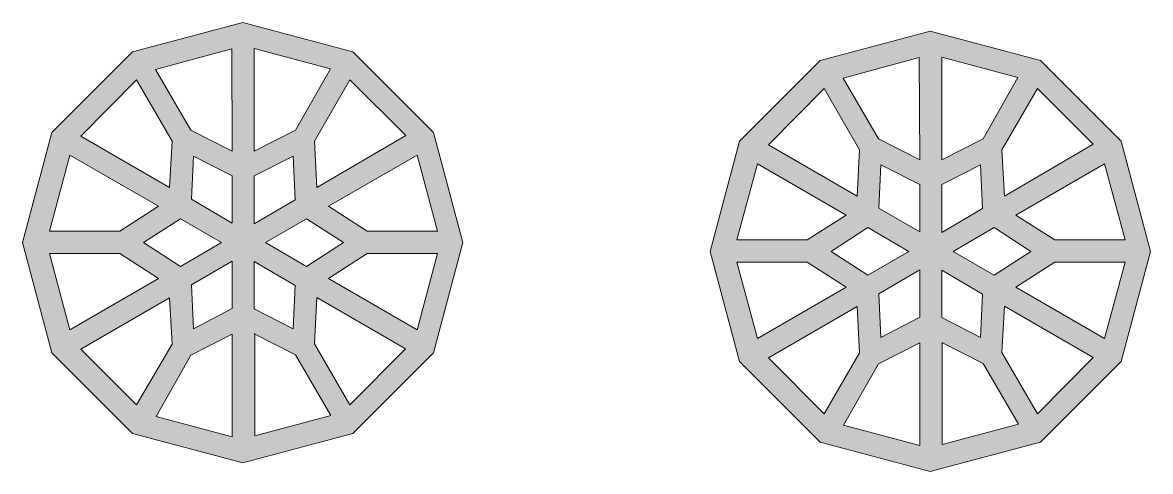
# Model space of a CAD drawing. Header units: millimetres. Extents: x -141 to 330, y -120 to 328.
# Drawn here: x 11.3 to 91.2, y 294.4 to 326.2 of the extents above; entities that cross this region are included whole.
import ezdxf

# ---------------------------------------------------------------- set-up
doc = ezdxf.new("R2010")
doc.units = ezdxf.units.MM
doc.header["$MEASUREMENT"] = 0
doc.layers.add('Layer 1', color=7, linetype='Continuous', lineweight=0)

msp = doc.modelspace()

# ---------------------------------------------------------------- hatches: boundary and pattern name
at = {"layer": 'Layer 1', "true_color": 0x231f20, "transparency": 33554687}
h = msp.add_hatch(color=250, dxfattribs=at)
h.dxf.hatch_style = 2
edge = h.paths.add_edge_path()
edge.add_spline(control_points=[(39.229, 304.43), (39.229, 304.43), (32.949, 308.063), (32.949, 308.063), (32.949, 308.063), (35.701, 309.827), (35.701, 309.827), (35.701, 309.827), (40.675, 309.827), (40.675, 309.827), (40.675, 309.827), (39.229, 304.43), (39.229, 304.43)], knot_values=[0, 0, 0, 0, 1, 1, 1, 2, 2, 2, 3, 3, 3, 4, 4, 4, 4], degree=3, periodic=0)
edge = h.paths.add_edge_path()
edge.add_spline(control_points=[(13.194, 309.827), (13.194, 309.827), (18.168, 309.827), (18.168, 309.827), (18.168, 309.827), (20.92, 308.063), (20.92, 308.063), (20.92, 308.063), (14.64, 304.43), (14.64, 304.43), (14.64, 304.43), (13.194, 309.827), (13.194, 309.827)], knot_values=[0, 0, 0, 0, 1, 1, 1, 2, 2, 2, 3, 3, 3, 4, 4, 4, 4], degree=3, periodic=0)
edge = h.paths.add_edge_path()
edge.add_spline(control_points=[(14.64, 316.812), (14.64, 316.812), (20.92, 313.178), (20.92, 313.178), (20.92, 313.178), (18.168, 311.415), (18.168, 311.415), (18.168, 311.415), (13.194, 311.415), (13.194, 311.415), (13.194, 311.415), (14.64, 316.812), (14.64, 316.812)], knot_values=[0, 0, 0, 0, 1, 1, 1, 2, 2, 2, 3, 3, 3, 4, 4, 4, 4], degree=3, periodic=0)
edge = h.paths.add_edge_path()
edge.add_spline(control_points=[(28.504, 310.603), (28.504, 310.603), (31.397, 312.296), (31.397, 312.296), (31.397, 312.296), (34.008, 310.603), (34.008, 310.603), (34.008, 310.603), (31.397, 308.91), (31.397, 308.91), (31.397, 308.91), (28.504, 310.603), (28.504, 310.603)], knot_values=[0, 0, 0, 0, 1, 1, 1, 2, 2, 2, 3, 3, 3, 4, 4, 4, 4], degree=3, periodic=0)
edge = h.paths.add_edge_path()
edge.add_spline(control_points=[(31.962, 303.442), (31.962, 303.442), (32.138, 306.723), (32.138, 306.723), (32.138, 306.723), (38.417, 303.089), (38.417, 303.089), (38.417, 303.089), (34.466, 299.103), (34.466, 299.103), (34.466, 299.103), (31.962, 303.442), (31.962, 303.442)], knot_values=[0, 0, 0, 0, 1, 1, 1, 2, 2, 2, 3, 3, 3, 4, 4, 4, 4], degree=3, periodic=0)
edge = h.paths.add_edge_path()
edge.add_spline(control_points=[(27.693, 304.147), (27.693, 304.147), (30.621, 302.666), (30.621, 302.666), (30.621, 302.666), (33.126, 298.362), (33.126, 298.362), (33.126, 298.362), (27.728, 296.915), (27.728, 296.915), (27.728, 296.915), (27.728, 304.147), (27.728, 304.147), (27.728, 304.147), (27.693, 304.147), (27.693, 304.147)], knot_values=[0, 0, 0, 0, 1, 1, 1, 2, 2, 2, 3, 3, 3, 4, 4, 4, 5, 5, 5, 5], degree=3, periodic=0)
edge = h.paths.add_edge_path()
edge.add_spline(control_points=[(23.213, 302.63), (23.213, 302.63), (26.141, 304.112), (26.141, 304.112), (26.141, 304.112), (26.141, 296.845), (26.141, 296.845), (26.141, 296.845), (20.743, 298.291), (20.743, 298.291), (20.743, 298.291), (23.213, 302.63), (23.213, 302.63)], knot_values=[0, 0, 0, 0, 1, 1, 1, 2, 2, 2, 3, 3, 3, 4, 4, 4, 4], degree=3, periodic=0)
edge = h.paths.add_edge_path()
edge.add_spline(control_points=[(21.696, 306.687), (21.696, 306.687), (21.872, 303.406), (21.872, 303.406), (21.872, 303.406), (19.368, 299.103), (19.368, 299.103), (19.368, 299.103), (15.416, 303.054), (15.416, 303.054), (15.416, 303.054), (21.696, 306.687), (21.696, 306.687)], knot_values=[0, 0, 0, 0, 1, 1, 1, 2, 2, 2, 3, 3, 3, 4, 4, 4, 4], degree=3, periodic=0)
edge = h.paths.add_edge_path()
edge.add_spline(control_points=[(25.365, 310.603), (25.365, 310.603), (22.472, 308.91), (22.472, 308.91), (22.472, 308.91), (19.861, 310.603), (19.861, 310.603), (19.861, 310.603), (22.472, 312.296), (22.472, 312.296), (22.472, 312.296), (25.365, 310.603), (25.365, 310.603)], knot_values=[0, 0, 0, 0, 1, 1, 1, 2, 2, 2, 3, 3, 3, 4, 4, 4, 4], degree=3, periodic=0)
edge = h.paths.add_edge_path()
edge.add_spline(control_points=[(21.872, 317.8), (21.872, 317.8), (21.696, 314.519), (21.696, 314.519), (21.696, 314.519), (15.416, 318.153), (15.416, 318.153), (15.416, 318.153), (19.368, 322.139), (19.368, 322.139), (19.368, 322.139), (21.872, 317.8), (21.872, 317.8)], knot_values=[0, 0, 0, 0, 1, 1, 1, 2, 2, 2, 3, 3, 3, 4, 4, 4, 4], degree=3, periodic=0)
edge = h.paths.add_edge_path()
edge.add_spline(control_points=[(26.141, 317.094), (26.141, 317.094), (23.213, 318.576), (23.213, 318.576), (23.213, 318.576), (20.708, 322.88), (20.708, 322.88), (20.708, 322.88), (26.106, 324.326), (26.106, 324.326), (26.106, 324.326), (26.141, 317.094), (26.141, 317.094), (26.141, 317.094), (26.141, 317.094), (26.141, 317.094)], knot_values=[0, 0, 0, 0, 1, 1, 1, 2, 2, 2, 3, 3, 3, 4, 4, 4, 5, 5, 5, 5], degree=3, periodic=0)
edge = h.paths.add_edge_path()
edge.add_spline(control_points=[(30.621, 318.576), (30.621, 318.576), (27.693, 317.094), (27.693, 317.094), (27.693, 317.094), (27.693, 324.361), (27.693, 324.361), (27.693, 324.361), (33.091, 322.915), (33.091, 322.915), (33.091, 322.915), (30.621, 318.576), (30.621, 318.576)], knot_values=[0, 0, 0, 0, 1, 1, 1, 2, 2, 2, 3, 3, 3, 4, 4, 4, 4], degree=3, periodic=0)
edge = h.paths.add_edge_path()
edge.add_spline(control_points=[(27.693, 315.33), (27.693, 315.33), (30.445, 316.741), (30.445, 316.741), (30.445, 316.741), (30.586, 313.637), (30.586, 313.637), (30.586, 313.637), (27.693, 311.944), (27.693, 311.944), (27.693, 311.944), (27.693, 315.33), (27.693, 315.33)], knot_values=[0, 0, 0, 0, 1, 1, 1, 2, 2, 2, 3, 3, 3, 4, 4, 4, 4], degree=3, periodic=0)
edge = h.paths.add_edge_path()
edge.add_spline(control_points=[(23.389, 316.741), (23.389, 316.741), (26.141, 315.33), (26.141, 315.33), (26.141, 315.33), (26.141, 311.979), (26.141, 311.979), (26.141, 311.979), (23.248, 313.672), (23.248, 313.672), (23.248, 313.672), (23.389, 316.741), (23.389, 316.741)], knot_values=[0, 0, 0, 0, 1, 1, 1, 2, 2, 2, 3, 3, 3, 4, 4, 4, 4], degree=3, periodic=0)
edge = h.paths.add_edge_path()
edge.add_spline(control_points=[(23.389, 304.5), (23.389, 304.5), (23.248, 307.605), (23.248, 307.605), (23.248, 307.605), (26.141, 309.298), (26.141, 309.298), (26.141, 309.298), (26.141, 305.946), (26.141, 305.946), (26.141, 305.946), (23.389, 304.5), (23.389, 304.5)], knot_values=[0, 0, 0, 0, 1, 1, 1, 2, 2, 2, 3, 3, 3, 4, 4, 4, 4], degree=3, periodic=0)
edge = h.paths.add_edge_path()
edge.add_spline(control_points=[(30.445, 304.5), (30.445, 304.5), (27.693, 305.911), (27.693, 305.911), (27.693, 305.911), (27.693, 309.263), (27.693, 309.263), (27.693, 309.263), (30.586, 307.569), (30.586, 307.569), (30.586, 307.569), (30.445, 304.5), (30.445, 304.5)], knot_values=[0, 0, 0, 0, 1, 1, 1, 2, 2, 2, 3, 3, 3, 4, 4, 4, 4], degree=3, periodic=0)
edge = h.paths.add_edge_path()
edge.add_spline(control_points=[(32.138, 314.519), (32.138, 314.519), (31.962, 317.8), (31.962, 317.8), (31.962, 317.8), (34.466, 322.139), (34.466, 322.139), (34.466, 322.139), (38.418, 318.188), (38.418, 318.188), (38.418, 318.188), (32.138, 314.519), (32.138, 314.519)], knot_values=[0, 0, 0, 0, 1, 1, 1, 2, 2, 2, 3, 3, 3, 4, 4, 4, 4], degree=3, periodic=0)
edge = h.paths.add_edge_path()
edge.add_spline(control_points=[(40.675, 311.415), (40.675, 311.415), (35.701, 311.415), (35.701, 311.415), (35.701, 311.415), (32.949, 313.178), (32.949, 313.178), (32.949, 313.178), (39.229, 316.812), (39.229, 316.812), (39.229, 316.812), (40.675, 311.415), (40.675, 311.415)], knot_values=[0, 0, 0, 0, 1, 1, 1, 2, 2, 2, 3, 3, 3, 4, 4, 4, 4], degree=3, periodic=0)
edge = h.paths.add_edge_path()
edge.add_spline(control_points=[(40.393, 318.4), (40.393, 318.4), (34.678, 324.115), (34.678, 324.115), (34.678, 324.115), (26.882, 326.196), (26.882, 326.196), (26.882, 326.196), (19.085, 324.115), (19.085, 324.115), (19.085, 324.115), (13.37, 318.4), (13.37, 318.4), (13.37, 318.4), (11.289, 310.603), (11.289, 310.603), (11.289, 310.603), (13.37, 302.807), (13.37, 302.807), (13.37, 302.807), (19.085, 297.092), (19.085, 297.092), (19.085, 297.092), (26.882, 295.01), (26.882, 295.01), (26.882, 295.01), (34.678, 297.092), (34.678, 297.092), (34.678, 297.092), (40.393, 302.807), (40.393, 302.807), (40.393, 302.807), (42.474, 310.603), (42.474, 310.603), (42.474, 310.603), (40.393, 318.4), (40.393, 318.4)], knot_values=[0, 0, 0, 0, 1, 1, 1, 2, 2, 2, 3, 3, 3, 4, 4, 4, 5, 5, 5, 6, 6, 6, 7, 7, 7, 8, 8, 8, 9, 9, 9, 10, 10, 10, 11, 11, 11, 12, 12, 12, 12], degree=3, periodic=0)
h = msp.add_hatch(color=250, dxfattribs=at)
h.dxf.hatch_style = 2
edge = h.paths.add_edge_path()
edge.add_spline(control_points=[(87.912, 303.812), (87.912, 303.812), (81.633, 307.446), (81.633, 307.446), (81.633, 307.446), (84.384, 309.21), (84.384, 309.21), (84.384, 309.21), (89.359, 309.21), (89.359, 309.21), (89.359, 309.21), (87.912, 303.812), (87.912, 303.812)], knot_values=[0, 0, 0, 0, 1, 1, 1, 2, 2, 2, 3, 3, 3, 4, 4, 4, 4], degree=3, periodic=0)
edge = h.paths.add_edge_path()
edge.add_spline(control_points=[(61.877, 309.21), (61.877, 309.21), (66.851, 309.21), (66.851, 309.21), (66.851, 309.21), (69.603, 307.446), (69.603, 307.446), (69.603, 307.446), (63.324, 303.812), (63.324, 303.812), (63.324, 303.812), (61.877, 309.21), (61.877, 309.21)], knot_values=[0, 0, 0, 0, 1, 1, 1, 2, 2, 2, 3, 3, 3, 4, 4, 4, 4], degree=3, periodic=0)
edge = h.paths.add_edge_path()
edge.add_spline(control_points=[(63.324, 316.195), (63.324, 316.195), (69.603, 312.561), (69.603, 312.561), (69.603, 312.561), (66.851, 310.797), (66.851, 310.797), (66.851, 310.797), (61.877, 310.797), (61.877, 310.797), (61.877, 310.797), (63.324, 316.195), (63.324, 316.195)], knot_values=[0, 0, 0, 0, 1, 1, 1, 2, 2, 2, 3, 3, 3, 4, 4, 4, 4], degree=3, periodic=0)
edge = h.paths.add_edge_path()
edge.add_spline(control_points=[(77.188, 309.986), (77.188, 309.986), (80.081, 311.679), (80.081, 311.679), (80.081, 311.679), (82.691, 309.986), (82.691, 309.986), (82.691, 309.986), (80.081, 308.292), (80.081, 308.292), (80.081, 308.292), (77.188, 309.986), (77.188, 309.986)], knot_values=[0, 0, 0, 0, 1, 1, 1, 2, 2, 2, 3, 3, 3, 4, 4, 4, 4], degree=3, periodic=0)
edge = h.paths.add_edge_path()
edge.add_spline(control_points=[(80.645, 302.824), (80.645, 302.824), (80.821, 306.105), (80.821, 306.105), (80.821, 306.105), (87.101, 302.472), (87.101, 302.472), (87.101, 302.472), (83.15, 298.485), (83.15, 298.485), (83.15, 298.485), (80.645, 302.824), (80.645, 302.824)], knot_values=[0, 0, 0, 0, 1, 1, 1, 2, 2, 2, 3, 3, 3, 4, 4, 4, 4], degree=3, periodic=0)
edge = h.paths.add_edge_path()
edge.add_spline(control_points=[(76.376, 303.53), (76.376, 303.53), (79.304, 302.048), (79.304, 302.048), (79.304, 302.048), (81.809, 297.744), (81.809, 297.744), (81.809, 297.744), (76.412, 296.298), (76.412, 296.298), (76.412, 296.298), (76.412, 303.53), (76.412, 303.53), (76.412, 303.53), (76.376, 303.53), (76.376, 303.53)], knot_values=[0, 0, 0, 0, 1, 1, 1, 2, 2, 2, 3, 3, 3, 4, 4, 4, 5, 5, 5, 5], degree=3, periodic=0)
edge = h.paths.add_edge_path()
edge.add_spline(control_points=[(71.896, 302.013), (71.896, 302.013), (74.824, 303.495), (74.824, 303.495), (74.824, 303.495), (74.824, 296.227), (74.824, 296.227), (74.824, 296.227), (69.427, 297.674), (69.427, 297.674), (69.427, 297.674), (71.896, 302.013), (71.896, 302.013)], knot_values=[0, 0, 0, 0, 1, 1, 1, 2, 2, 2, 3, 3, 3, 4, 4, 4, 4], degree=3, periodic=0)
edge = h.paths.add_edge_path()
edge.add_spline(control_points=[(70.379, 306.07), (70.379, 306.07), (70.556, 302.789), (70.556, 302.789), (70.556, 302.789), (68.051, 298.485), (68.051, 298.485), (68.051, 298.485), (64.1, 302.436), (64.1, 302.436), (64.1, 302.436), (70.379, 306.07), (70.379, 306.07)], knot_values=[0, 0, 0, 0, 1, 1, 1, 2, 2, 2, 3, 3, 3, 4, 4, 4, 4], degree=3, periodic=0)
edge = h.paths.add_edge_path()
edge.add_spline(control_points=[(74.048, 309.986), (74.048, 309.986), (71.155, 308.292), (71.155, 308.292), (71.155, 308.292), (68.545, 309.986), (68.545, 309.986), (68.545, 309.986), (71.155, 311.679), (71.155, 311.679), (71.155, 311.679), (74.048, 309.986), (74.048, 309.986)], knot_values=[0, 0, 0, 0, 1, 1, 1, 2, 2, 2, 3, 3, 3, 4, 4, 4, 4], degree=3, periodic=0)
edge = h.paths.add_edge_path()
edge.add_spline(control_points=[(70.556, 317.182), (70.556, 317.182), (70.379, 313.902), (70.379, 313.902), (70.379, 313.902), (64.1, 317.535), (64.1, 317.535), (64.1, 317.535), (68.051, 321.522), (68.051, 321.522), (68.051, 321.522), (70.556, 317.182), (70.556, 317.182)], knot_values=[0, 0, 0, 0, 1, 1, 1, 2, 2, 2, 3, 3, 3, 4, 4, 4, 4], degree=3, periodic=0)
edge = h.paths.add_edge_path()
edge.add_spline(control_points=[(74.824, 316.477), (74.824, 316.477), (71.896, 317.959), (71.896, 317.959), (71.896, 317.959), (69.391, 322.262), (69.391, 322.262), (69.391, 322.262), (74.789, 323.709), (74.789, 323.709), (74.789, 323.709), (74.824, 316.477), (74.824, 316.477), (74.824, 316.477), (74.824, 316.477), (74.824, 316.477)], knot_values=[0, 0, 0, 0, 1, 1, 1, 2, 2, 2, 3, 3, 3, 4, 4, 4, 5, 5, 5, 5], degree=3, periodic=0)
edge = h.paths.add_edge_path()
edge.add_spline(control_points=[(79.304, 317.959), (79.304, 317.959), (76.376, 316.477), (76.376, 316.477), (76.376, 316.477), (76.376, 323.744), (76.376, 323.744), (76.376, 323.744), (81.774, 322.298), (81.774, 322.298), (81.774, 322.298), (79.304, 317.959), (79.304, 317.959)], knot_values=[0, 0, 0, 0, 1, 1, 1, 2, 2, 2, 3, 3, 3, 4, 4, 4, 4], degree=3, periodic=0)
edge = h.paths.add_edge_path()
edge.add_spline(control_points=[(76.376, 314.713), (76.376, 314.713), (79.128, 316.124), (79.128, 316.124), (79.128, 316.124), (79.269, 313.02), (79.269, 313.02), (79.269, 313.02), (76.376, 311.326), (76.376, 311.326), (76.376, 311.326), (76.376, 314.713), (76.376, 314.713)], knot_values=[0, 0, 0, 0, 1, 1, 1, 2, 2, 2, 3, 3, 3, 4, 4, 4, 4], degree=3, periodic=0)
edge = h.paths.add_edge_path()
edge.add_spline(control_points=[(72.073, 316.124), (72.073, 316.124), (74.824, 314.713), (74.824, 314.713), (74.824, 314.713), (74.824, 311.362), (74.824, 311.362), (74.824, 311.362), (71.931, 313.055), (71.931, 313.055), (71.931, 313.055), (72.073, 316.124), (72.073, 316.124)], knot_values=[0, 0, 0, 0, 1, 1, 1, 2, 2, 2, 3, 3, 3, 4, 4, 4, 4], degree=3, periodic=0)
edge = h.paths.add_edge_path()
edge.add_spline(control_points=[(72.073, 303.883), (72.073, 303.883), (71.931, 306.987), (71.931, 306.987), (71.931, 306.987), (74.824, 308.681), (74.824, 308.681), (74.824, 308.681), (74.824, 305.329), (74.824, 305.329), (74.824, 305.329), (72.073, 303.883), (72.073, 303.883)], knot_values=[0, 0, 0, 0, 1, 1, 1, 2, 2, 2, 3, 3, 3, 4, 4, 4, 4], degree=3, periodic=0)
edge = h.paths.add_edge_path()
edge.add_spline(control_points=[(79.128, 303.883), (79.128, 303.883), (76.376, 305.294), (76.376, 305.294), (76.376, 305.294), (76.376, 308.645), (76.376, 308.645), (76.376, 308.645), (79.269, 306.952), (79.269, 306.952), (79.269, 306.952), (79.128, 303.883), (79.128, 303.883)], knot_values=[0, 0, 0, 0, 1, 1, 1, 2, 2, 2, 3, 3, 3, 4, 4, 4, 4], degree=3, periodic=0)
edge = h.paths.add_edge_path()
edge.add_spline(control_points=[(80.821, 313.902), (80.821, 313.902), (80.645, 317.182), (80.645, 317.182), (80.645, 317.182), (83.15, 321.522), (83.15, 321.522), (83.15, 321.522), (87.101, 317.571), (87.101, 317.571), (87.101, 317.571), (80.821, 313.902), (80.821, 313.902)], knot_values=[0, 0, 0, 0, 1, 1, 1, 2, 2, 2, 3, 3, 3, 4, 4, 4, 4], degree=3, periodic=0)
edge = h.paths.add_edge_path()
edge.add_spline(control_points=[(89.359, 310.797), (89.359, 310.797), (84.384, 310.797), (84.384, 310.797), (84.384, 310.797), (81.633, 312.561), (81.633, 312.561), (81.633, 312.561), (87.912, 316.195), (87.912, 316.195), (87.912, 316.195), (89.359, 310.797), (89.359, 310.797)], knot_values=[0, 0, 0, 0, 1, 1, 1, 2, 2, 2, 3, 3, 3, 4, 4, 4, 4], degree=3, periodic=0)
edge = h.paths.add_edge_path()
edge.add_spline(control_points=[(89.076, 317.782), (89.076, 317.782), (83.361, 323.497), (83.361, 323.497), (83.361, 323.497), (75.565, 325.579), (75.565, 325.579), (75.565, 325.579), (67.769, 323.497), (67.769, 323.497), (67.769, 323.497), (62.054, 317.782), (62.054, 317.782), (62.054, 317.782), (59.972, 309.986), (59.972, 309.986), (59.972, 309.986), (62.054, 302.189), (62.054, 302.189), (62.054, 302.189), (67.769, 296.474), (67.769, 296.474), (67.769, 296.474), (75.565, 294.393), (75.565, 294.393), (75.565, 294.393), (83.361, 296.474), (83.361, 296.474), (83.361, 296.474), (89.076, 302.189), (89.076, 302.189), (89.076, 302.189), (91.158, 309.986), (91.158, 309.986), (91.158, 309.986), (89.076, 317.782), (89.076, 317.782)], knot_values=[0, 0, 0, 0, 1, 1, 1, 2, 2, 2, 3, 3, 3, 4, 4, 4, 5, 5, 5, 6, 6, 6, 7, 7, 7, 8, 8, 8, 9, 9, 9, 10, 10, 10, 11, 11, 11, 12, 12, 12, 12], degree=3, periodic=0)

# ---------------------------------------------------------------- linework, layer by layer
at = {"layer": 'Layer 1'}
for points, knots in [([(40.393, 318.4), (40.393, 318.4), (34.678, 324.115), (34.678, 324.115), (34.678, 324.115), (26.882, 326.196), (26.882, 326.196), (26.882, 326.196), (19.085, 324.115), (19.085, 324.115), (19.085, 324.115), (13.37, 318.4), (13.37, 318.4), (13.37, 318.4), (11.289, 310.603), (11.289, 310.603), (11.289, 310.603), (13.37, 302.807), (13.37, 302.807), (13.37, 302.807), (19.085, 297.092), (19.085, 297.092), (19.085, 297.092), (26.882, 295.01), (26.882, 295.01), (26.882, 295.01), (34.678, 297.092), (34.678, 297.092), (34.678, 297.092), (40.393, 302.807), (40.393, 302.807), (40.393, 302.807), (42.474, 310.603), (42.474, 310.603), (42.474, 310.603), (40.393, 318.4), (40.393, 318.4)], [0, 0, 0, 0, 1, 1, 1, 2, 2, 2, 3, 3, 3, 4, 4, 4, 5, 5, 5, 6, 6, 6, 7, 7, 7, 8, 8, 8, 9, 9, 9, 10, 10, 10, 11, 11, 11, 12, 12, 12, 12]), ([(89.076, 317.782), (89.076, 317.782), (83.361, 323.497), (83.361, 323.497), (83.361, 323.497), (75.565, 325.579), (75.565, 325.579), (75.565, 325.579), (67.769, 323.497), (67.769, 323.497), (67.769, 323.497), (62.054, 317.782), (62.054, 317.782), (62.054, 317.782), (59.972, 309.986), (59.972, 309.986), (59.972, 309.986), (62.054, 302.189), (62.054, 302.189), (62.054, 302.189), (67.769, 296.474), (67.769, 296.474), (67.769, 296.474), (75.565, 294.393), (75.565, 294.393), (75.565, 294.393), (83.361, 296.474), (83.361, 296.474), (83.361, 296.474), (89.076, 302.189), (89.076, 302.189), (89.076, 302.189), (91.158, 309.986), (91.158, 309.986), (91.158, 309.986), (89.076, 317.782), (89.076, 317.782)], [0, 0, 0, 0, 1, 1, 1, 2, 2, 2, 3, 3, 3, 4, 4, 4, 5, 5, 5, 6, 6, 6, 7, 7, 7, 8, 8, 8, 9, 9, 9, 10, 10, 10, 11, 11, 11, 12, 12, 12, 12]), ([(26.141, 317.094), (26.141, 317.094), (23.213, 318.576), (23.213, 318.576), (23.213, 318.576), (20.708, 322.88), (20.708, 322.88), (20.708, 322.88), (26.106, 324.326), (26.106, 324.326), (26.106, 324.326), (26.141, 317.094), (26.141, 317.094), (26.141, 317.094), (26.141, 317.094), (26.141, 317.094)], [0, 0, 0, 0, 1, 1, 1, 2, 2, 2, 3, 3, 3, 4, 4, 4, 5, 5, 5, 5]), ([(30.621, 318.576), (30.621, 318.576), (27.693, 317.094), (27.693, 317.094), (27.693, 317.094), (27.693, 324.361), (27.693, 324.361), (27.693, 324.361), (33.091, 322.915), (33.091, 322.915), (33.091, 322.915), (30.621, 318.576), (30.621, 318.576)], [0, 0, 0, 0, 1, 1, 1, 2, 2, 2, 3, 3, 3, 4, 4, 4, 4]), ([(74.824, 316.477), (74.824, 316.477), (71.896, 317.959), (71.896, 317.959), (71.896, 317.959), (69.391, 322.262), (69.391, 322.262), (69.391, 322.262), (74.789, 323.709), (74.789, 323.709), (74.789, 323.709), (74.824, 316.477), (74.824, 316.477), (74.824, 316.477), (74.824, 316.477), (74.824, 316.477)], [0, 0, 0, 0, 1, 1, 1, 2, 2, 2, 3, 3, 3, 4, 4, 4, 5, 5, 5, 5]), ([(79.304, 317.959), (79.304, 317.959), (76.376, 316.477), (76.376, 316.477), (76.376, 316.477), (76.376, 323.744), (76.376, 323.744), (76.376, 323.744), (81.774, 322.298), (81.774, 322.298), (81.774, 322.298), (79.304, 317.959), (79.304, 317.959)], [0, 0, 0, 0, 1, 1, 1, 2, 2, 2, 3, 3, 3, 4, 4, 4, 4]), ([(21.872, 317.8), (21.872, 317.8), (21.696, 314.519), (21.696, 314.519), (21.696, 314.519), (15.416, 318.153), (15.416, 318.153), (15.416, 318.153), (19.368, 322.139), (19.368, 322.139), (19.368, 322.139), (21.872, 317.8), (21.872, 317.8)], [0, 0, 0, 0, 1, 1, 1, 2, 2, 2, 3, 3, 3, 4, 4, 4, 4]), ([(32.138, 314.519), (32.138, 314.519), (31.962, 317.8), (31.962, 317.8), (31.962, 317.8), (34.466, 322.139), (34.466, 322.139), (34.466, 322.139), (38.418, 318.188), (38.418, 318.188), (38.418, 318.188), (32.138, 314.519), (32.138, 314.519)], [0, 0, 0, 0, 1, 1, 1, 2, 2, 2, 3, 3, 3, 4, 4, 4, 4]), ([(70.556, 317.182), (70.556, 317.182), (70.379, 313.902), (70.379, 313.902), (70.379, 313.902), (64.1, 317.535), (64.1, 317.535), (64.1, 317.535), (68.051, 321.522), (68.051, 321.522), (68.051, 321.522), (70.556, 317.182), (70.556, 317.182)], [0, 0, 0, 0, 1, 1, 1, 2, 2, 2, 3, 3, 3, 4, 4, 4, 4]), ([(80.821, 313.902), (80.821, 313.902), (80.645, 317.182), (80.645, 317.182), (80.645, 317.182), (83.15, 321.522), (83.15, 321.522), (83.15, 321.522), (87.101, 317.571), (87.101, 317.571), (87.101, 317.571), (80.821, 313.902), (80.821, 313.902)], [0, 0, 0, 0, 1, 1, 1, 2, 2, 2, 3, 3, 3, 4, 4, 4, 4]), ([(14.64, 316.812), (14.64, 316.812), (20.92, 313.178), (20.92, 313.178), (20.92, 313.178), (18.168, 311.415), (18.168, 311.415), (18.168, 311.415), (13.194, 311.415), (13.194, 311.415), (13.194, 311.415), (14.64, 316.812), (14.64, 316.812)], [0, 0, 0, 0, 1, 1, 1, 2, 2, 2, 3, 3, 3, 4, 4, 4, 4]), ([(23.389, 316.741), (23.389, 316.741), (26.141, 315.33), (26.141, 315.33), (26.141, 315.33), (26.141, 311.979), (26.141, 311.979), (26.141, 311.979), (23.248, 313.672), (23.248, 313.672), (23.248, 313.672), (23.389, 316.741), (23.389, 316.741)], [0, 0, 0, 0, 1, 1, 1, 2, 2, 2, 3, 3, 3, 4, 4, 4, 4]), ([(27.693, 315.33), (27.693, 315.33), (30.445, 316.741), (30.445, 316.741), (30.445, 316.741), (30.586, 313.637), (30.586, 313.637), (30.586, 313.637), (27.693, 311.944), (27.693, 311.944), (27.693, 311.944), (27.693, 315.33), (27.693, 315.33)], [0, 0, 0, 0, 1, 1, 1, 2, 2, 2, 3, 3, 3, 4, 4, 4, 4]), ([(40.675, 311.415), (40.675, 311.415), (35.701, 311.415), (35.701, 311.415), (35.701, 311.415), (32.949, 313.178), (32.949, 313.178), (32.949, 313.178), (39.229, 316.812), (39.229, 316.812), (39.229, 316.812), (40.675, 311.415), (40.675, 311.415)], [0, 0, 0, 0, 1, 1, 1, 2, 2, 2, 3, 3, 3, 4, 4, 4, 4]), ([(63.324, 316.195), (63.324, 316.195), (69.603, 312.561), (69.603, 312.561), (69.603, 312.561), (66.851, 310.797), (66.851, 310.797), (66.851, 310.797), (61.877, 310.797), (61.877, 310.797), (61.877, 310.797), (63.324, 316.195), (63.324, 316.195)], [0, 0, 0, 0, 1, 1, 1, 2, 2, 2, 3, 3, 3, 4, 4, 4, 4]), ([(72.073, 316.124), (72.073, 316.124), (74.824, 314.713), (74.824, 314.713), (74.824, 314.713), (74.824, 311.362), (74.824, 311.362), (74.824, 311.362), (71.931, 313.055), (71.931, 313.055), (71.931, 313.055), (72.073, 316.124), (72.073, 316.124)], [0, 0, 0, 0, 1, 1, 1, 2, 2, 2, 3, 3, 3, 4, 4, 4, 4]), ([(76.376, 314.713), (76.376, 314.713), (79.128, 316.124), (79.128, 316.124), (79.128, 316.124), (79.269, 313.02), (79.269, 313.02), (79.269, 313.02), (76.376, 311.326), (76.376, 311.326), (76.376, 311.326), (76.376, 314.713), (76.376, 314.713)], [0, 0, 0, 0, 1, 1, 1, 2, 2, 2, 3, 3, 3, 4, 4, 4, 4]), ([(89.359, 310.797), (89.359, 310.797), (84.384, 310.797), (84.384, 310.797), (84.384, 310.797), (81.633, 312.561), (81.633, 312.561), (81.633, 312.561), (87.912, 316.195), (87.912, 316.195), (87.912, 316.195), (89.359, 310.797), (89.359, 310.797)], [0, 0, 0, 0, 1, 1, 1, 2, 2, 2, 3, 3, 3, 4, 4, 4, 4]), ([(25.365, 310.603), (25.365, 310.603), (22.472, 308.91), (22.472, 308.91), (22.472, 308.91), (19.861, 310.603), (19.861, 310.603), (19.861, 310.603), (22.472, 312.296), (22.472, 312.296), (22.472, 312.296), (25.365, 310.603), (25.365, 310.603)], [0, 0, 0, 0, 1, 1, 1, 2, 2, 2, 3, 3, 3, 4, 4, 4, 4]), ([(28.504, 310.603), (28.504, 310.603), (31.397, 312.296), (31.397, 312.296), (31.397, 312.296), (34.008, 310.603), (34.008, 310.603), (34.008, 310.603), (31.397, 308.91), (31.397, 308.91), (31.397, 308.91), (28.504, 310.603), (28.504, 310.603)], [0, 0, 0, 0, 1, 1, 1, 2, 2, 2, 3, 3, 3, 4, 4, 4, 4]), ([(74.048, 309.986), (74.048, 309.986), (71.155, 308.292), (71.155, 308.292), (71.155, 308.292), (68.545, 309.986), (68.545, 309.986), (68.545, 309.986), (71.155, 311.679), (71.155, 311.679), (71.155, 311.679), (74.048, 309.986), (74.048, 309.986)], [0, 0, 0, 0, 1, 1, 1, 2, 2, 2, 3, 3, 3, 4, 4, 4, 4]), ([(77.188, 309.986), (77.188, 309.986), (80.081, 311.679), (80.081, 311.679), (80.081, 311.679), (82.691, 309.986), (82.691, 309.986), (82.691, 309.986), (80.081, 308.292), (80.081, 308.292), (80.081, 308.292), (77.188, 309.986), (77.188, 309.986)], [0, 0, 0, 0, 1, 1, 1, 2, 2, 2, 3, 3, 3, 4, 4, 4, 4]), ([(13.194, 309.827), (13.194, 309.827), (18.168, 309.827), (18.168, 309.827), (18.168, 309.827), (20.92, 308.063), (20.92, 308.063), (20.92, 308.063), (14.64, 304.43), (14.64, 304.43), (14.64, 304.43), (13.194, 309.827), (13.194, 309.827)], [0, 0, 0, 0, 1, 1, 1, 2, 2, 2, 3, 3, 3, 4, 4, 4, 4]), ([(23.389, 304.5), (23.389, 304.5), (23.248, 307.605), (23.248, 307.605), (23.248, 307.605), (26.141, 309.298), (26.141, 309.298), (26.141, 309.298), (26.141, 305.946), (26.141, 305.946), (26.141, 305.946), (23.389, 304.5), (23.389, 304.5)], [0, 0, 0, 0, 1, 1, 1, 2, 2, 2, 3, 3, 3, 4, 4, 4, 4]), ([(30.445, 304.5), (30.445, 304.5), (27.693, 305.911), (27.693, 305.911), (27.693, 305.911), (27.693, 309.263), (27.693, 309.263), (27.693, 309.263), (30.586, 307.569), (30.586, 307.569), (30.586, 307.569), (30.445, 304.5), (30.445, 304.5)], [0, 0, 0, 0, 1, 1, 1, 2, 2, 2, 3, 3, 3, 4, 4, 4, 4]), ([(39.229, 304.43), (39.229, 304.43), (32.949, 308.063), (32.949, 308.063), (32.949, 308.063), (35.701, 309.827), (35.701, 309.827), (35.701, 309.827), (40.675, 309.827), (40.675, 309.827), (40.675, 309.827), (39.229, 304.43), (39.229, 304.43)], [0, 0, 0, 0, 1, 1, 1, 2, 2, 2, 3, 3, 3, 4, 4, 4, 4]), ([(61.877, 309.21), (61.877, 309.21), (66.851, 309.21), (66.851, 309.21), (66.851, 309.21), (69.603, 307.446), (69.603, 307.446), (69.603, 307.446), (63.324, 303.812), (63.324, 303.812), (63.324, 303.812), (61.877, 309.21), (61.877, 309.21)], [0, 0, 0, 0, 1, 1, 1, 2, 2, 2, 3, 3, 3, 4, 4, 4, 4]), ([(87.912, 303.812), (87.912, 303.812), (81.633, 307.446), (81.633, 307.446), (81.633, 307.446), (84.384, 309.21), (84.384, 309.21), (84.384, 309.21), (89.359, 309.21), (89.359, 309.21), (89.359, 309.21), (87.912, 303.812), (87.912, 303.812)], [0, 0, 0, 0, 1, 1, 1, 2, 2, 2, 3, 3, 3, 4, 4, 4, 4]), ([(72.073, 303.883), (72.073, 303.883), (71.931, 306.987), (71.931, 306.987), (71.931, 306.987), (74.824, 308.681), (74.824, 308.681), (74.824, 308.681), (74.824, 305.329), (74.824, 305.329), (74.824, 305.329), (72.073, 303.883), (72.073, 303.883)], [0, 0, 0, 0, 1, 1, 1, 2, 2, 2, 3, 3, 3, 4, 4, 4, 4]), ([(79.128, 303.883), (79.128, 303.883), (76.376, 305.294), (76.376, 305.294), (76.376, 305.294), (76.376, 308.645), (76.376, 308.645), (76.376, 308.645), (79.269, 306.952), (79.269, 306.952), (79.269, 306.952), (79.128, 303.883), (79.128, 303.883)], [0, 0, 0, 0, 1, 1, 1, 2, 2, 2, 3, 3, 3, 4, 4, 4, 4]), ([(31.962, 303.442), (31.962, 303.442), (32.138, 306.723), (32.138, 306.723), (32.138, 306.723), (38.417, 303.089), (38.417, 303.089), (38.417, 303.089), (34.466, 299.103), (34.466, 299.103), (34.466, 299.103), (31.962, 303.442), (31.962, 303.442)], [0, 0, 0, 0, 1, 1, 1, 2, 2, 2, 3, 3, 3, 4, 4, 4, 4]), ([(21.696, 306.687), (21.696, 306.687), (21.872, 303.406), (21.872, 303.406), (21.872, 303.406), (19.368, 299.103), (19.368, 299.103), (19.368, 299.103), (15.416, 303.054), (15.416, 303.054), (15.416, 303.054), (21.696, 306.687), (21.696, 306.687)], [0, 0, 0, 0, 1, 1, 1, 2, 2, 2, 3, 3, 3, 4, 4, 4, 4]), ([(70.379, 306.07), (70.379, 306.07), (70.556, 302.789), (70.556, 302.789), (70.556, 302.789), (68.051, 298.485), (68.051, 298.485), (68.051, 298.485), (64.1, 302.436), (64.1, 302.436), (64.1, 302.436), (70.379, 306.07), (70.379, 306.07)], [0, 0, 0, 0, 1, 1, 1, 2, 2, 2, 3, 3, 3, 4, 4, 4, 4]), ([(80.645, 302.824), (80.645, 302.824), (80.821, 306.105), (80.821, 306.105), (80.821, 306.105), (87.101, 302.472), (87.101, 302.472), (87.101, 302.472), (83.15, 298.485), (83.15, 298.485), (83.15, 298.485), (80.645, 302.824), (80.645, 302.824)], [0, 0, 0, 0, 1, 1, 1, 2, 2, 2, 3, 3, 3, 4, 4, 4, 4]), ([(23.213, 302.63), (23.213, 302.63), (26.141, 304.112), (26.141, 304.112), (26.141, 304.112), (26.141, 296.845), (26.141, 296.845), (26.141, 296.845), (20.743, 298.291), (20.743, 298.291), (20.743, 298.291), (23.213, 302.63), (23.213, 302.63)], [0, 0, 0, 0, 1, 1, 1, 2, 2, 2, 3, 3, 3, 4, 4, 4, 4]), ([(27.693, 304.147), (27.693, 304.147), (30.621, 302.666), (30.621, 302.666), (30.621, 302.666), (33.126, 298.362), (33.126, 298.362), (33.126, 298.362), (27.728, 296.915), (27.728, 296.915), (27.728, 296.915), (27.728, 304.147), (27.728, 304.147), (27.728, 304.147), (27.693, 304.147), (27.693, 304.147)], [0, 0, 0, 0, 1, 1, 1, 2, 2, 2, 3, 3, 3, 4, 4, 4, 5, 5, 5, 5]), ([(76.376, 303.53), (76.376, 303.53), (79.304, 302.048), (79.304, 302.048), (79.304, 302.048), (81.809, 297.744), (81.809, 297.744), (81.809, 297.744), (76.412, 296.298), (76.412, 296.298), (76.412, 296.298), (76.412, 303.53), (76.412, 303.53), (76.412, 303.53), (76.376, 303.53), (76.376, 303.53)], [0, 0, 0, 0, 1, 1, 1, 2, 2, 2, 3, 3, 3, 4, 4, 4, 5, 5, 5, 5]), ([(71.896, 302.013), (71.896, 302.013), (74.824, 303.495), (74.824, 303.495), (74.824, 303.495), (74.824, 296.227), (74.824, 296.227), (74.824, 296.227), (69.427, 297.674), (69.427, 297.674), (69.427, 297.674), (71.896, 302.013), (71.896, 302.013)], [0, 0, 0, 0, 1, 1, 1, 2, 2, 2, 3, 3, 3, 4, 4, 4, 4])]:
    msp.add_open_spline(points, degree=3, knots=knots, dxfattribs=at)

doc.saveas('drawing.dxf')
